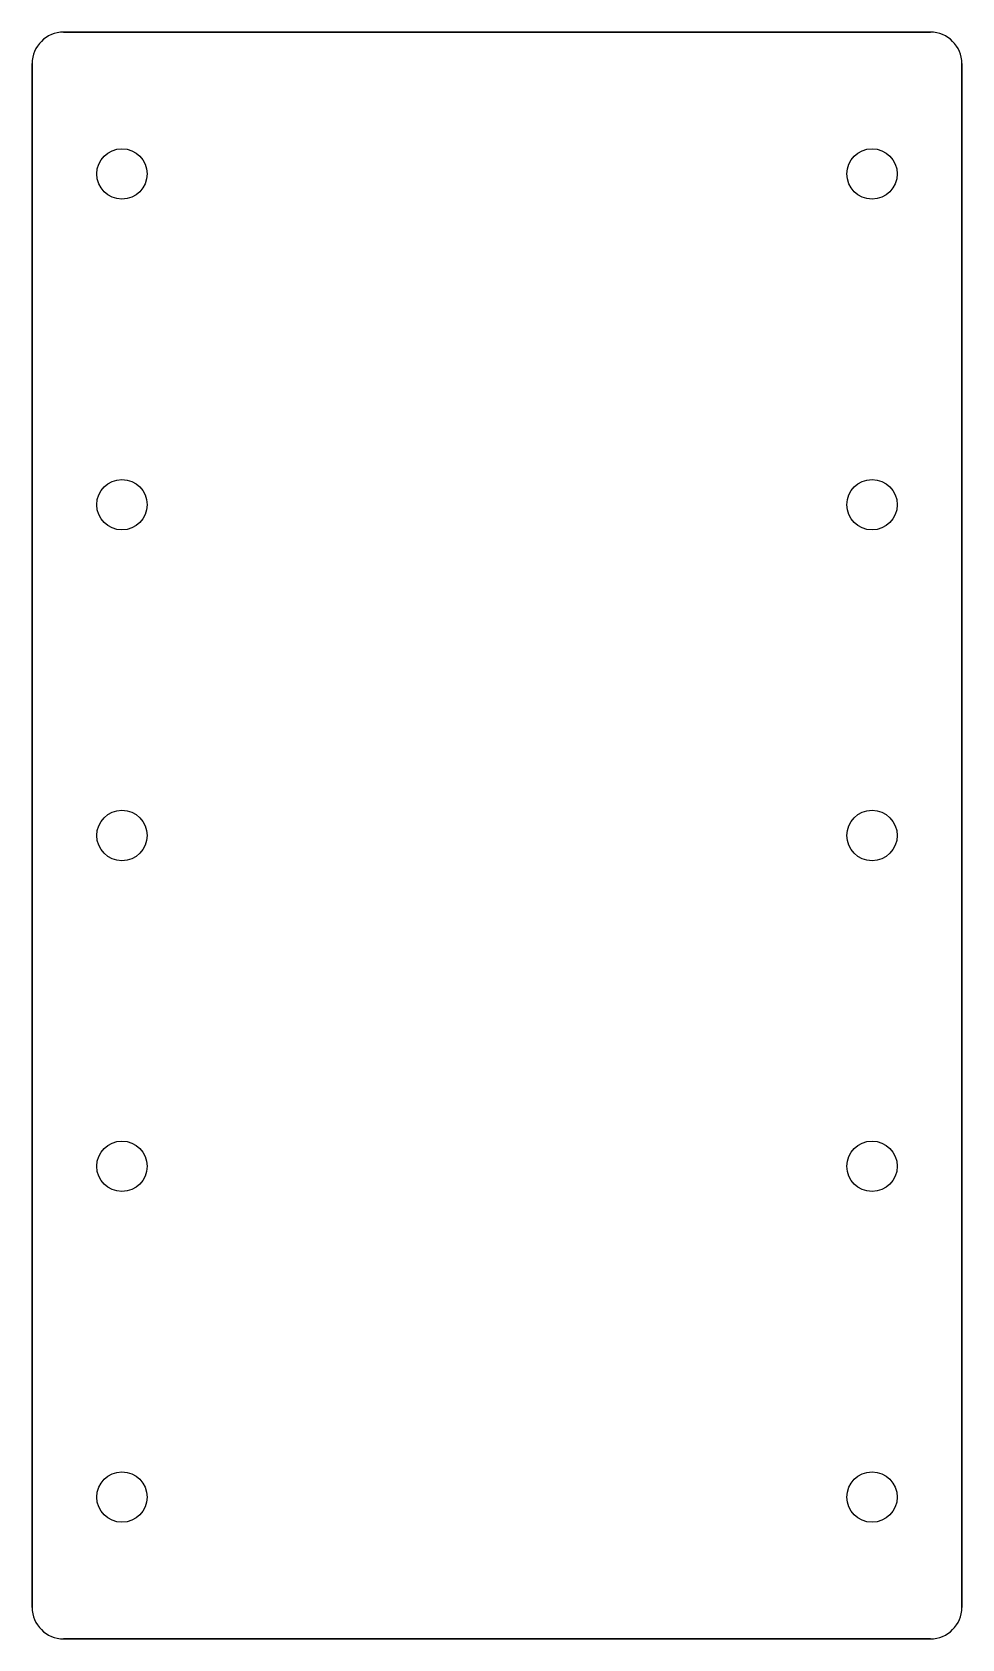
# Model space of a CAD drawing. Extents: x 5 to 64, y -162 to -60.
import ezdxf

# ---------------------------------------------------------------- set-up
doc = ezdxf.new("R2010")
doc.units = 0

msp = doc.modelspace()

# ---------------------------------------------------------------- linework, layer by layer
at = {"layer": 'layer0'}
for points in [[(62, -60, 0), (7, -60, 0)], [(7, -60, -1.5), (62, -60, -1.5)], [(5, -62, 0), (5, -160, 0)], [(5, -160, -1.5), (5, -62, -1.5)], [(64, -160, 0), (64, -62, 0)], [(64, -62, -1.5), (64, -160, -1.5)], [(7, -162, 0), (62, -162, 0)], [(62, -162, -1.5), (7, -162, -1.5)]]:
    msp.add_polyline3d(points, dxfattribs=at)
for centre in [(10.7, -69), (10.7, -69, -1.5), (58.3, -69), (58.3, -69, -1.5), (10.7, -90), (10.7, -90, -1.5), (58.3, -90), (58.3, -90, -1.5), (10.7, -111), (10.7, -111, -1.5), (58.3, -111), (58.3, -111, -1.5), (10.7, -132), (10.7, -132, -1.5), (58.3, -132), (58.3, -132, -1.5), (10.7, -153), (10.7, -153, -1.5), (58.3, -153), (58.3, -153, -1.5)]:
    msp.add_circle(centre, 1.6, dxfattribs=at)
for centre, start, end in [((7, -62), 90, 180), ((7, -62, -1.5), 90, 180), ((62, -62), 0, 90), ((62, -62, -1.5), 0, 90), ((7, -160), 180, -90), ((7, -160, -1.5), 180, -90), ((62, -160), -90, 0), ((62, -160, -1.5), -90, 0)]:
    msp.add_arc(centre, 2, start, end, dxfattribs=at)

doc.saveas('drawing.dxf')
